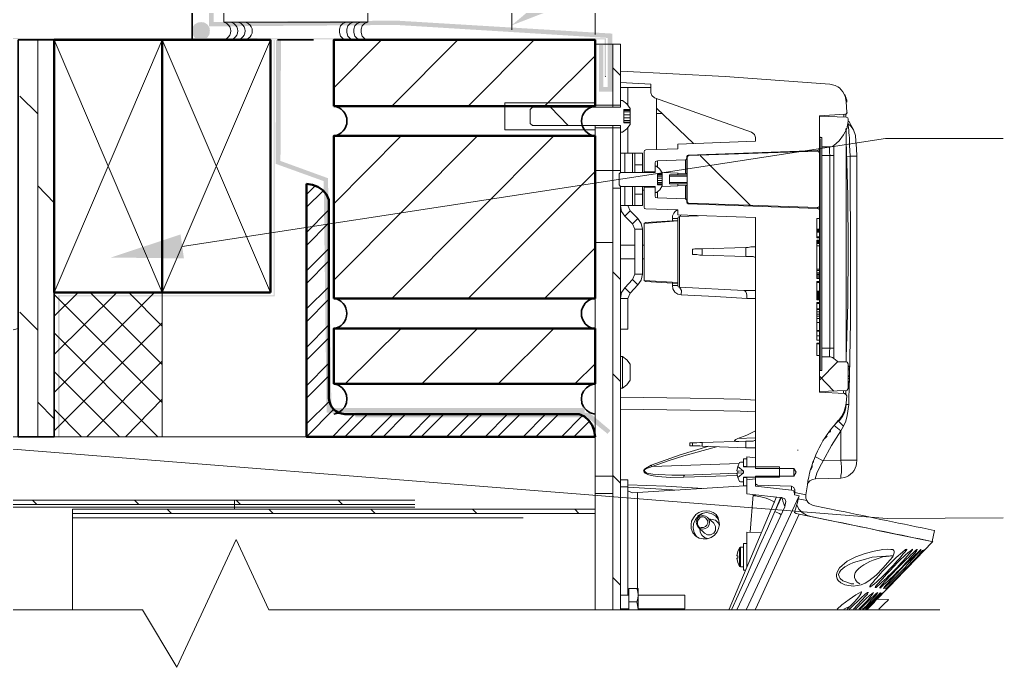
# Model space of a CAD drawing. Header units: inches. Extents: x 5 to 516, y -193 to 129.
# Drawn here: x 348.672 to 349.81, y -11.817 to -11.068 of the extents above; entities that cross this region are included whole.
import ezdxf

# ---------------------------------------------------------------- set-up
doc = ezdxf.new("R2010")
doc.units = ezdxf.units.IN
doc.header["$MEASUREMENT"] = 0
doc.layers.add('PDF6_Geometry', color=7, linetype='Continuous')
doc.layers.add('PDF6_Solid Fills', color=7, linetype='Continuous')

msp = doc.modelspace()

# ---------------------------------------------------------------- hatches: boundary and pattern name
at = {"layer": 'PDF6_Solid Fills', "transparency": 33554559}
for points in [[(348.8962566, -11.0122485), (348.890701, -11.0105818), (348.8907012, -11.076138), (349.1079234, -11.0744709), (349.351812, -11.0894704), (349.3518122, -11.146138), (349.3468122, -11.1461381), (349.3468124, -11.0978047), (349.341812, -11.0978047), (349.341812, -11.1516934), (349.3573675, -11.1516936), (349.3573675, -11.0844712), (349.1079232, -11.0694717), (348.8962566, -11.0711374)], [(348.8918123, -11.0811379), (348.8912567, -11.077249), (348.8890345, -11.0739153), (348.8857007, -11.0716932), (348.881812, -11.0711378), (348.8779232, -11.0716939), (348.8740345, -11.0739155), (348.8718119, -11.0772488), (348.8712564, -11.0811379), (348.871812, -11.0855822), (348.8740341, -11.0889154), (348.877923, -11.0911376), (348.8818123, -11.0916931), (348.8857009, -11.0911375), (348.8890341, -11.0889154), (348.8912568, -11.0855822)], [(348.1668119, -11.0955818), (348.1657007, -11.0955818), (348.1657008, -11.1172485), (348.1645897, -11.1194714), (348.1623676, -11.1205825), (348.1595899, -11.1205825), (348.1573678, -11.1194714), (348.1562567, -11.1172493), (348.1562567, -11.0905826), (349.22459, -11.0911381), (349.2245901, -11.0900265), (348.1551457, -11.0889154), (348.1551457, -11.1178042), (348.1568123, -11.1205825), (348.1595899, -11.1216935), (348.1623677, -11.1216936), (348.1651458, -11.1205825), (348.1668119, -11.117804)], [(348.7162565, -11.5505819), (348.7179232, -11.5505819), (348.7179231, -11.3883597), (348.966812, -11.3883595), (348.9668121, -11.0916929), (348.965701, -11.0916929), (348.965701, -11.3872485), (348.7162565, -11.3872486)], [(349.0601455, -11.5228041), (349.0601455, -11.5283597), (349.3284789, -11.5283595), (349.351812, -11.5472484), (349.3551453, -11.5433597), (349.3307011, -11.5228041), (349.3251452, -11.5228041), (349.3251452, -11.5172486), (349.0323678, -11.5172488), (349.028479, -11.2516939), (348.973479, -11.2316936), (348.9740346, -11.0916936), (348.9684787, -11.0916936), (348.9679231, -11.2350268), (349.0234787, -11.255026), (349.0268119, -11.5228041)], [(349.2245901, -11.0900265), (349.2245901, -11.0911376), (349.348479, -11.0911375), (349.348479, -11.125582), (349.348479, -11.1344706), (349.3501456, -11.1344706), (349.3501456, -11.125582), (349.3501456, -11.0900265)]]:
    msp.add_hatch(color=256, dxfattribs=at).paths.add_polyline_path(points)

# ---------------------------------------------------------------- linework, layer by layer
at = {"layer": 'PDF6_Geometry', "lineweight": 15}
for points in [[(349.2412566, -10.158916), (349.2412566, -11.0800271)], [(349.3373678, -10.158916), (349.3373678, -11.0855826)], [(348.9079233, -11.0711383), (348.9079233, -10.8966939)], [(349.07459, -10.8966939), (349.07459, -11.0711383), (349.0707011, -11.072805), (349.0679233, -11.0755828), (349.0668122, -11.0794717), (349.0668122, -11.0833606), (349.0679233, -11.0872495), (349.0707011, -11.0900272), (349.07459, -11.0916939)], [(348.9112566, -11.0728047), (348.9079233, -11.0711381), (349.07459, -11.0711381)], [(348.9195902, -11.0728047), (348.9162569, -11.0711381)], [(348.9279232, -11.0728047), (348.9245899, -11.0711381)], [(348.9362568, -11.0728047), (348.9329234, -11.0711381)], [(349.0495899, -11.0711383), (349.045701, -11.072805), (349.0429232, -11.0755828), (349.0418121, -11.0794717), (349.0418121, -11.0833606), (349.0429232, -11.0872495), (349.045701, -11.0900272), (349.0495899, -11.0916939)], [(349.0579234, -11.0711383), (349.0540345, -11.072805), (349.0512568, -11.0755828), (349.0501456, -11.0794717), (349.0501456, -11.0833606), (349.0512568, -11.0872495), (349.0540345, -11.0900272), (349.0579234, -11.0916939)], [(349.0662564, -11.0711383), (349.0623675, -11.072805), (349.0595897, -11.0755828), (349.0584786, -11.0794717), (349.0584786, -11.0833606), (349.0595897, -11.0872495), (349.0623675, -11.0900272), (349.0662564, -11.0916939)], [(348.6929236, -11.5505819), (348.6929236, -11.091693)], [(348.9618123, -11.3839158), (348.8368123, -11.0916936), (348.7118123, -11.3839158)], [(348.7118123, -11.0916936), (348.8368123, -11.3839158), (348.9618123, -11.0916936)], [(348.9079233, -11.0916936), (348.9112566, -11.090027)], [(348.9162569, -11.0916936), (348.9195902, -11.090027)], [(348.9245899, -11.0916936), (348.9279232, -11.090027)], [(348.9329234, -11.0916936), (348.9362568, -11.090027)], [(349.0351454, -11.1472492), (349.0901454, -11.0916936)], [(349.1023677, -11.1683606), (349.1784789, -11.0916939)], [(349.1907009, -11.1683606), (349.266812, -11.0916939)], [(349.3579231, -11.1672484), (349.3579231, -11.1694706), (349.3579231, -11.1672484), (349.366812, -11.1672484), (349.366812, -11.0966928)], [(349.3579231, -11.0966929), (349.3579231, -11.1672484)], [(349.3668122, -11.0966929), (349.3579233, -11.0966929)], [(349.2790346, -11.1683606), (349.3373679, -11.1100272)], [(349.3668122, -11.1328042), (349.3579233, -11.1239153)], [(349.3495901, -11.1344714), (349.3495901, -11.1339158)], [(349.3668122, -11.1411372), (349.3668122, -11.1278038), (349.4879233, -11.1339149), (349.6090344, -11.1428038)], [(349.3668122, -11.1411378), (349.4018122, -11.1428044), (349.4018122, -11.1528044)], [(349.3668122, -11.1466931), (349.3751455, -11.1466931)], [(349.4018119, -11.1466931), (349.3751452, -11.1466931)], [(349.3751452, -11.1466931), (349.3751452, -11.1672486)], [(349.6090341, -11.1428049), (349.6151452, -11.1444716), (349.6201452, -11.1472494), (349.6240341, -11.1516938), (349.6268119, -11.1566938), (349.627923, -11.1628049), (349.6284786, -11.163916)], [(349.6184788, -11.1461381), (349.620701, -11.1478048)], [(348.6929236, -11.1772491), (348.6718125, -11.1566935)], [(349.3962567, -11.2189159), (349.4329234, -11.2178048), (349.4329234, -11.2122493), (349.5229234, -11.2089159), (349.5229234, -11.2044715), (349.5218122, -11.2011382), (349.5184789, -11.1983604), (349.4062567, -11.1589159), (349.4029234, -11.1561382), (349.4018123, -11.1528048)], [(349.4084788, -11.2183597), (349.4084788, -11.1594708)], [(349.6262568, -11.1550266), (349.6279234, -11.1594711), (349.6279234, -11.1589155), (349.6279234, -11.1594711), (349.628479, -11.1611378), (349.628479, -11.1639155)], [(349.3373678, -11.7500264), (349.3373678, -11.6872487), (349.3373678, -11.195582), (349.2329233, -11.195582), (349.2329233, -11.1644709), (349.3373678, -11.1644709)], [(349.2651454, -11.1905819), (349.2623676, -11.1883597), (349.2623676, -11.1722486), (349.2651454, -11.1694708), (349.3668121, -11.1694708), (349.3668121, -11.161693), (349.3690343, -11.161693), (349.3740343, -11.1655819), (349.3779232, -11.1711375)], [(349.3062568, -11.1905819), (349.2857013, -11.1694708)], [(349.3373678, -11.1672484), (349.3373678, -11.1694706)], [(349.3779234, -11.1711375), (349.3779234, -11.1722486), (349.3707012, -11.1722486), (349.3707012, -11.1878042), (349.3779234, -11.1878042), (349.3779234, -11.1894708), (349.3740345, -11.1944708), (349.3690345, -11.1983597)], [(349.3707009, -11.1728048), (349.3779231, -11.1728048), (349.3779231, -11.1722493)], [(349.3707009, -11.175027), (349.3779231, -11.175027), (349.3779231, -11.1728047)], [(349.4512566, -11.2116933), (349.4084788, -11.1705822)], [(349.6279234, -11.1628042), (349.6284789, -11.1755819), (349.6279234, -11.1772486), (349.6262567, -11.1778042)], [(349.3707009, -11.1733598), (349.3779231, -11.1733598)], [(349.3707009, -11.1783602), (349.3779231, -11.1783602), (349.3779231, -11.1816935)], [(349.3779234, -11.1850266), (349.3779234, -11.1816932), (349.3707012, -11.1816932)], [(349.3779234, -11.1783602), (349.3779234, -11.1750268)], [(349.4145897, -11.176693), (349.4084786, -11.176693)], [(349.6262568, -11.1778042), (349.5968124, -11.1794708), (349.5968124, -11.2172486), (349.5962568, -11.2189153), (349.5945902, -11.2194708)], [(349.6301455, -11.1861376), (349.6301455, -11.1833598), (349.62959, -11.1816932), (349.6279233, -11.1811376), (349.5968122, -11.1800265), (349.5968122, -11.2039154), (349.59959, -11.204471), (349.59959, -11.2155821)], [(349.6251451, -11.1778041), (349.6251451, -11.1811374)], [(349.6284789, -11.1755819), (349.6290344, -11.1755819), (349.6284789, -11.1772486), (349.6268122, -11.1778042)], [(349.6273678, -11.1811373), (349.6273678, -11.1772484)], [(349.2651457, -11.1905819), (349.3668123, -11.1905819), (349.3668123, -11.1983597), (349.3690346, -11.1983597)], [(349.3373678, -11.1905819), (349.3373678, -11.1933597)], [(349.3373678, -11.2428046), (349.3373678, -11.1933601), (349.3579233, -11.1933601), (349.3579233, -11.2428046)], [(349.3579231, -11.2428042), (349.366812, -11.2428042), (349.366812, -11.1933598)], [(349.3579231, -11.2428046), (349.3579231, -11.1933601), (349.366812, -11.1933601)], [(349.3707009, -11.1850266), (349.3779231, -11.1850266)], [(349.3707009, -11.1866937), (349.3779231, -11.1866937), (349.3779231, -11.1850271)], [(349.3707009, -11.1878048), (349.3779231, -11.1878048)], [(349.3751452, -11.192804), (349.3751452, -11.222804)], [(349.3779234, -11.1878048), (349.3779234, -11.1866937)], [(349.613479, -11.2139154), (349.6195901, -11.2083598), (349.6245901, -11.2016932), (349.628479, -11.194471), (349.6301456, -11.1861376)], [(349.6273678, -11.1950261), (349.6279234, -11.1983595)], [(349.6279234, -11.4639154), (349.6279234, -11.1939154)], [(349.6301454, -11.1905827), (349.6295899, -11.1883605)], [(349.6301455, -11.1889158), (349.6334788, -11.1916936), (349.6362566, -11.1955825)], [(349.630701, -11.1855815), (349.6362566, -11.1955815)], [(349.6362564, -11.1955822), (349.6384786, -11.2022489), (349.6390341, -11.2089156), (349.6395897, -11.2172489), (349.6401453, -11.2261378)], [(348.8595902, -11.3305818), (349.6734791, -11.2055818), (349.8095902, -11.2055818)], [(349.0351454, -11.2811377), (349.1129232, -11.2028044)], [(349.0351454, -11.3694714), (349.2012566, -11.2028047)], [(349.1023677, -11.3905828), (349.28959, -11.202805)], [(349.5995901, -11.2044708), (349.5968123, -11.2044708)], [(349.5995901, -11.2155826), (349.6095901, -11.2155826), (349.6118123, -11.215027), (349.613479, -11.2139159)], [(349.5995901, -11.2155822), (349.5995901, -11.2255822), (349.6090345, -11.2255822)], [(349.6090341, -11.2155826), (349.6084786, -11.2161381), (349.6084786, -11.2216937), (349.6090341, -11.2255826)], [(349.6090346, -11.215582), (349.6118124, -11.2150265), (349.613479, -11.2139154), (349.6140346, -11.2133598)], [(349.613479, -11.2144717), (349.613479, -11.2239161), (349.613479, -11.4500272)], [(349.6279234, -11.458915), (349.62959, -11.3966928), (349.6301456, -11.333915), (349.62959, -11.2716928), (349.6279234, -11.208915)], [(349.6323676, -11.2261383), (349.6318121, -11.2133605)], [(349.371812, -11.2228039), (349.366812, -11.2228039)], [(349.371812, -11.2450264), (349.371812, -11.2228041)], [(349.380701, -11.2228039), (349.3718122, -11.2228039)], [(349.3834787, -11.2228039), (349.3807009, -11.2228039)], [(349.380701, -11.2450264), (349.380701, -11.2228041)], [(349.4418122, -11.2305823), (349.40959, -11.2316934), (349.4073677, -11.232249), (349.4068122, -11.2339157), (349.4068122, -11.2433601), (349.3940344, -11.2439157), (349.3940344, -11.2211379), (349.39459, -11.2194712), (349.3962566, -11.2189157)], [(349.5945896, -11.2194709), (349.4451452, -11.2250265), (349.4440341, -11.225582), (349.4434785, -11.2266931), (349.4434785, -11.2289154), (349.442923, -11.2300265), (349.4418119, -11.230582)], [(349.4418119, -11.2461374), (349.4434786, -11.2461374), (349.4434786, -11.2289152)], [(349.4440346, -11.2789149), (349.4440346, -11.2272482), (349.4445902, -11.2261371), (349.4457013, -11.2255815)], [(349.4451457, -11.2261383), (349.4451457, -11.2250271)], [(349.4457008, -11.2255818), (349.5951452, -11.2205818), (349.5962564, -11.2211373), (349.5968119, -11.2222485)], [(349.5168123, -11.2828037), (349.4590345, -11.2255815)], [(349.5945897, -11.2194707), (349.5945897, -11.2205818)], [(349.5968124, -11.2222493), (349.5968124, -11.2839159), (349.5962568, -11.285027), (349.5951457, -11.2855826)], [(349.5995901, -11.2255827), (349.5995901, -11.4483605), (349.6090345, -11.4483605)], [(349.613479, -11.2255822), (349.6090345, -11.2255822), (349.6090345, -11.4483599)], [(349.6279234, -11.2266932), (349.6323678, -11.2261377)], [(349.6323677, -11.2261375), (349.6329232, -11.3539153), (349.6329232, -11.4172486), (349.6318121, -11.4811375), (349.6318121, -11.4833597)], [(349.6323679, -11.2261383), (349.6401457, -11.2261383), (349.6401457, -11.5778049)], [(349.3668122, -11.2611383), (349.3651455, -11.2594717), (349.3651455, -11.2466939), (349.3668122, -11.2450272), (349.4068122, -11.2450272), (349.4068122, -11.237805), (349.4084788, -11.237805), (349.4123677, -11.2411383), (349.4151455, -11.2455828)], [(349.3834787, -11.2361378), (349.3834787, -11.2450267)], [(349.3923678, -11.2361378), (349.3923678, -11.2450267)], [(349.4095899, -11.23836), (349.4095899, -11.2316933)], [(349.4157008, -11.2450264), (349.4418119, -11.2461375), (349.4418119, -11.2305819)], [(349.1907009, -11.3905828), (349.3373675, -11.2439161)], [(349.3373678, -11.2428042), (349.3579233, -11.2428042)], [(349.3579231, -11.2633595), (349.3579231, -11.242804)], [(349.3668122, -11.2450264), (349.3668122, -11.2428041)], [(349.3940344, -11.2450264), (349.3940344, -11.2439153)], [(349.4151458, -11.2455824), (349.4151458, -11.2466935), (349.4095902, -11.2466935), (349.4095902, -11.2594713), (349.4151458, -11.2594713), (349.4151458, -11.2605824), (349.412368, -11.2650269), (349.4084791, -11.2683602)], [(349.4095899, -11.2472485), (349.4151454, -11.2472485), (349.4151454, -11.2466929)], [(349.4095899, -11.2494706), (349.4151454, -11.2494706), (349.4151454, -11.2472484)], [(349.4095899, -11.2478046), (349.4151454, -11.2478046)], [(349.4095899, -11.2516939), (349.4151454, -11.2516939), (349.4151454, -11.2544717)], [(349.4151458, -11.2516939), (349.4151458, -11.2494717)], [(349.4440343, -11.247804), (349.4234788, -11.247804), (349.4234788, -11.2494706), (349.4234788, -11.2583595), (349.4440343, -11.2583595)], [(349.4234788, -11.2494706), (349.4440343, -11.2494706)], [(349.4329234, -11.2478046), (349.4329234, -11.2455824)], [(349.4434785, -11.2461374), (349.4440341, -11.2461374)], [(349.5979235, -11.2461374), (349.5968124, -11.2450263)], [(348.7118123, -11.2800266), (348.6929234, -11.2605822)], [(349.0140341, -11.2600263), (349.0034785, -11.2705819)], [(349.3579231, -11.7500262), (349.3579231, -11.2633595), (349.366812, -11.2633595), (349.366812, -11.7500262)], [(349.371812, -11.2611376), (349.371812, -11.2833598), (349.366812, -11.2833598)], [(349.3668122, -11.2633595), (349.3668122, -11.2611373)], [(349.3668122, -11.2611374), (349.4068122, -11.2611374), (349.4068122, -11.2683596), (349.4084788, -11.2683596)], [(349.380701, -11.2833598), (349.380701, -11.2611376)], [(349.3834787, -11.2611374), (349.3834787, -11.2700263)], [(349.3923678, -11.2611374), (349.3923678, -11.2700263)], [(349.3940344, -11.2622485), (349.3940344, -11.2611373)], [(349.4095899, -11.2566931), (349.4151454, -11.2566931)], [(349.4095899, -11.2583603), (349.4151454, -11.2583603), (349.4151454, -11.2566936)], [(349.4095899, -11.2589153), (349.4151454, -11.2589153), (349.4151454, -11.2594708)], [(349.4151458, -11.2566931), (349.4151458, -11.2544709), (349.4095902, -11.2544709)], [(349.4151458, -11.2589153), (349.4151458, -11.2583597)], [(349.4418119, -11.2755824), (349.4418119, -11.2600268), (349.4157008, -11.2611379)], [(349.4440346, -11.2566931), (349.4234791, -11.2566931)], [(349.4329234, -11.2605824), (349.4329234, -11.2583602)], [(349.4434785, -11.2600263), (349.4418119, -11.2600263)], [(349.4434785, -11.2772484), (349.4434785, -11.2600262), (349.4440341, -11.2600262)], [(349.0229231, -11.2661378), (349.0034787, -11.2850266)], [(349.3923678, -11.2655828), (349.3940345, -11.2655828)], [(349.4095899, -11.2744713), (349.4095899, -11.2678046)], [(349.3834787, -11.2833598), (349.371812, -11.2833598)], [(349.3751452, -11.2833598), (349.3751452, -11.2828043)], [(349.5951457, -11.2855816), (349.4457012, -11.2805816), (349.4445901, -11.2800261), (349.4440346, -11.2789149)], [(349.4451457, -11.2811377), (349.4451457, -11.2800266)], [(349.5945897, -11.285582), (349.5945897, -11.2866931)], [(349.0295901, -11.2883602), (349.003479, -11.3144713)], [(349.371812, -11.2955827), (349.3807008, -11.3044716), (349.386812, -11.2983605), (349.3779231, -11.2894716)], [(349.4323679, -11.2883602), (349.4301457, -11.2900269), (349.428479, -11.2922491), (349.4268123, -11.2950269), (349.4268123, -11.2983602)], [(349.4329234, -11.375582), (349.4329234, -11.2983598), (349.433479, -11.2966931), (349.4351456, -11.2961376)], [(349.4368121, -11.2939155), (349.4362566, -11.2944711), (349.4362566, -11.2950266), (349.435701, -11.2955822), (349.4351455, -11.2961378)], [(349.4568125, -11.2950266), (349.4351458, -11.2961377), (349.4351458, -11.3778044), (349.5095902, -11.3816933)], [(349.5229231, -11.2989154), (349.5229231, -11.2972487), (349.5229231, -11.5872487)], [(349.0295901, -11.3033602), (349.003479, -11.3294713)], [(349.380701, -11.3044712), (349.3834788, -11.3105823), (349.3923677, -11.3105823)], [(349.3868119, -11.2983598), (349.3907008, -11.3039153), (349.3923675, -11.310582)], [(349.4329234, -11.3005819), (349.3962567, -11.3028041), (349.3940345, -11.3039153)], [(349.4329234, -11.301138), (349.3940345, -11.3039158), (349.3940345, -11.3700269)], [(349.4329231, -11.2983598), (349.426812, -11.2983598), (349.426812, -11.3011376)], [(349.3834787, -11.3105815), (349.3834787, -11.3628037), (349.3923676, -11.3628037), (349.3923676, -11.3105815)], [(349.5940342, -11.3205822), (349.596812, -11.3205822)], [(349.5968124, -11.3105815), (349.5940346, -11.3105815)], [(349.5968124, -11.3111376), (349.5940346, -11.3111376)], [(349.5968124, -11.3116937), (349.5940346, -11.3116937)], [(349.5968124, -11.3128048), (349.5940346, -11.3128048)], [(349.5968124, -11.3139158), (349.5940346, -11.3139158)], [(349.5968124, -11.3194712), (349.5940346, -11.3194712)], [(349.5968124, -11.3200261), (349.5940346, -11.3200261)], [(349.2790346, -11.3905828), (349.3373679, -11.3322494)], [(349.3373678, -11.3261376), (349.3579233, -11.3261376)], [(349.3834788, -11.3289158), (349.3668122, -11.3289158), (349.3668122, -11.3283602)], [(349.3668122, -11.3289157), (349.3668122, -11.3450268), (349.3668122, -11.3444713)], [(349.3923678, -11.3289158), (349.3940345, -11.3289158)], [(349.4612564, -11.3333596), (349.5118119, -11.3316929), (349.5118119, -11.3422485), (349.5201452, -11.3422485), (349.5218119, -11.342804), (349.522923, -11.342804)], [(349.5229231, -11.3311379), (349.5173676, -11.3311379), (349.5145898, -11.3316935), (349.511812, -11.3316935)], [(349.5968124, -11.3239154), (349.5940346, -11.3239154)], [(349.5968124, -11.3244704), (349.5940346, -11.3244704)], [(349.5968124, -11.3244704), (349.5940346, -11.3244704), (349.5968124, -11.3244704)], [(349.5968124, -11.3250265), (349.5940346, -11.3250265), (349.5968124, -11.3250265)], [(349.5968124, -11.3250265), (349.5940346, -11.3250265)], [(349.5968124, -11.3255826), (349.5940346, -11.3255826)], [(349.5968124, -11.3261376), (349.5940346, -11.3261376)], [(349.5968124, -11.3272486), (349.5940346, -11.3272486)], [(349.5968124, -11.3300269), (349.5940346, -11.3300269)], [(349.6279234, -11.328915), (349.6279234, -11.463915)], [(349.0295901, -11.332804), (349.003479, -11.3589151)], [(349.4501455, -11.333915), (349.4501455, -11.3400261), (349.4551455, -11.3400261), (349.4584788, -11.3405817), (349.4612566, -11.3405817)], [(349.4501456, -11.3339156), (349.4512567, -11.3339156), (349.4529234, -11.3333601), (349.4612567, -11.3333601), (349.4612567, -11.3405823), (349.5118123, -11.342249)], [(349.0295901, -11.347249), (349.003479, -11.3733601)], [(349.3834787, -11.3450268), (349.366812, -11.3450268)], [(349.3940344, -11.3450268), (349.3923677, -11.3450268)], [(349.3668122, -11.3689153), (349.3579233, -11.3600264)], [(349.3834787, -11.362805), (349.3807009, -11.3689161)], [(349.3923678, -11.362805), (349.3907011, -11.3694717), (349.3868123, -11.3750272)], [(349.5968124, -11.3566936), (349.5940346, -11.3566936)], [(349.5968124, -11.3583596), (349.5940346, -11.3583596)], [(349.5968124, -11.3611378), (349.5940346, -11.3611378)], [(349.5968124, -11.362805), (349.5940346, -11.362805)], [(349.5968124, -11.3639149), (349.5940346, -11.3639149)], [(349.5968124, -11.3655821), (349.5940346, -11.3655821)], [(349.5979235, -11.3639149), (349.5968124, -11.3628038)], [(349.0295901, -11.3772489), (349.003479, -11.4028044)], [(349.371812, -11.3783599), (349.3807008, -11.3689155)], [(349.380701, -11.3689153), (349.3868122, -11.3750264), (349.3779233, -11.3844709)], [(349.3940344, -11.3700264), (349.3962566, -11.3711375), (349.4329233, -11.3733597)], [(349.4329234, -11.3722485), (349.3940345, -11.3700263)], [(349.426812, -11.3728046), (349.426812, -11.3755824)], [(349.426812, -11.3755817), (349.4273675, -11.3794706), (349.4295898, -11.3833595), (349.4329231, -11.3855817), (349.436812, -11.3866928)], [(349.4329234, -11.3755817), (349.4268123, -11.3755817)], [(349.4368122, -11.3866927), (349.4373678, -11.3816927), (349.4351455, -11.3778038), (349.4334789, -11.3772483), (349.4329233, -11.3755816)], [(349.5940342, -11.3678042), (349.596812, -11.3678042)], [(349.5968124, -11.3672493), (349.5940346, -11.3672493)], [(349.5968124, -11.3711374), (349.5940346, -11.3711374)], [(349.5968124, -11.3722485), (349.5940346, -11.3722485)], [(348.7118123, -11.4994706), (348.8279234, -11.3839151)], [(348.7118123, -11.4555818), (348.7840345, -11.3839152)], [(348.7118123, -11.4111381), (348.73959, -11.3839158)], [(348.8368123, -11.5111374), (348.7118123, -11.3861374)], [(348.8368123, -11.4672486), (348.7534789, -11.3839153)], [(348.8368123, -11.4228048), (348.7979234, -11.3839159)], [(349.4368121, -11.3866935), (349.4762566, -11.3883602), (349.4951455, -11.3894713), (349.5129232, -11.3905824)], [(349.5101452, -11.3816939), (349.5095896, -11.3816939)], [(349.5229231, -11.3816931), (349.5095898, -11.3816931)], [(349.522923, -11.3905828), (349.512923, -11.3905828), (349.512923, -11.3889161)], [(349.5968124, -11.3822492), (349.5940346, -11.3822492)], [(349.5968124, -11.3822492), (349.5940346, -11.3822492), (349.5968124, -11.3822492)], [(349.5968124, -11.3833603), (349.5940346, -11.3833603)], [(349.5968124, -11.3850263), (349.5940346, -11.3850263), (349.5968124, -11.3850263), (349.5940346, -11.3850263)], [(349.5968124, -11.3855824), (349.5940346, -11.3855824)], [(349.5968124, -11.3866935), (349.5940346, -11.3866935)], [(349.5968124, -11.3872485), (349.5940346, -11.3872485)], [(349.5968124, -11.3883595), (349.5940346, -11.3883595)], [(349.5968124, -11.3889156), (349.5940346, -11.3889156)], [(349.0295901, -11.3916927), (349.003479, -11.4178038)], [(349.3668122, -11.426138), (349.3751455, -11.426138), (349.3751455, -11.3905825)], [(349.5968124, -11.3900267), (349.5940346, -11.3900267)], [(349.5968124, -11.3911377), (349.5940346, -11.3911377), (349.5968124, -11.3911377)], [(349.5968124, -11.3922488), (349.5940346, -11.3922488)], [(349.5968124, -11.3966931), (349.5940346, -11.3966931)], [(348.6929236, -11.4272491), (348.6718125, -11.4066935)], [(349.5968124, -11.4028045), (349.5940346, -11.4028045)], [(349.5968124, -11.4061377), (349.5940346, -11.4061377)], [(349.5968124, -11.4089159), (349.5940346, -11.4089159)], [(349.5968124, -11.4111381), (349.5940346, -11.4111381)], [(348.7118123, -11.5439155), (348.8368123, -11.4189155)], [(349.0295901, -11.4211377), (349.003479, -11.4472488)], [(349.5968124, -11.4139152), (349.5940346, -11.4139152)], [(349.5968124, -11.4183606), (349.5940346, -11.4183606)], [(348.6701456, -11.4255819), (348.2118123, -11.5505819), (349.3373678, -11.5505819)], [(348.8318125, -11.5505819), (348.7118125, -11.4305819)], [(349.0484788, -11.489471), (349.1129232, -11.4255821)], [(349.1368119, -11.489471), (349.2012564, -11.4255821)], [(349.2251456, -11.489471), (349.2895901, -11.4255821)], [(349.5968124, -11.4278041), (349.5940346, -11.4278041)], [(349.5968124, -11.4283602), (349.5940346, -11.4283602)], [(349.5968124, -11.4339155), (349.5940346, -11.4339155)], [(349.0295901, -11.4361376), (349.003479, -11.4622487)], [(349.5968124, -11.4389158), (349.5940346, -11.4389158)], [(349.5968124, -11.442249), (349.5940346, -11.442249)], [(349.5968124, -11.442804), (349.5940346, -11.442804)], [(349.5968124, -11.4433601), (349.5940346, -11.4433601)], [(349.5995901, -11.4583601), (349.5995901, -11.4483601)], [(349.6134786, -11.4483605), (349.6090341, -11.4483605), (349.6084786, -11.4522494), (349.6084786, -11.4578049), (349.6090341, -11.4583605)], [(349.613479, -11.4500265), (349.613479, -11.4600265)], [(348.7495902, -11.5505819), (348.8368124, -11.4633597)], [(349.0295901, -11.4655826), (349.003479, -11.4916937)], [(349.3140343, -11.489471), (349.3373676, -11.4661377)], [(349.3690343, -11.4578047), (349.3690343, -11.4944714), (349.3668121, -11.4944714)], [(349.3668122, -11.457804), (349.3690344, -11.457804)], [(349.3690343, -11.457804), (349.3740343, -11.4616929), (349.3779232, -11.4666929)], [(349.3779234, -11.4666934), (349.3779234, -11.4850268), (349.3740345, -11.4905823), (349.3690345, -11.4944712)], [(349.613479, -11.4600272), (349.6118123, -11.4589161), (349.6095901, -11.4583606), (349.5995901, -11.4583606), (349.5995901, -11.4739161), (349.5968123, -11.4739161), (349.5968123, -11.4983606)], [(349.5968124, -11.4983596), (349.6279235, -11.4972485), (349.6290346, -11.4966929), (349.6301457, -11.4950262), (349.6301457, -11.4661373), (349.6290346, -11.4644707), (349.627368, -11.4639151), (349.6184791, -11.4639151), (349.617368, -11.4633596)], [(349.5968124, -11.4850268), (349.6179235, -11.4639157)], [(349.6090341, -11.4583601), (349.6118119, -11.4589156)], [(349.6173677, -11.4633593), (349.6134788, -11.460026)], [(348.7873676, -11.5505819), (348.711812, -11.4750264)], [(349.0295901, -11.4800264), (349.003479, -11.5061375)], [(349.3668122, -11.4866928), (349.3579233, -11.4778039)], [(349.5968124, -11.47336), (349.5979235, -11.47336), (349.5979235, -11.4728045)], [(349.5968124, -11.4739161), (349.5995902, -11.4739161)], [(349.6318121, -11.47336), (349.6318121, -11.4711378), (349.6301454, -11.4711378)], [(349.6301454, -11.47336), (349.6318121, -11.47336), (349.6318121, -11.4800267)], [(349.6318121, -11.4800264), (349.6301454, -11.4800264)], [(349.6312566, -11.4694707), (349.6312566, -11.4689152), (349.6301455, -11.4689152)], [(349.6301455, -11.4694707), (349.6318122, -11.4694707), (349.6318122, -11.4711374)], [(349.6301455, -11.4811375), (349.6318122, -11.4811375), (349.6318122, -11.4800264)], [(349.613479, -11.4978046), (349.5968123, -11.4805824)], [(349.6279234, -11.5133595), (349.6307012, -11.5133595), (349.6312567, -11.4872484)], [(349.6318121, -11.4866928), (349.6301454, -11.4866928)], [(349.6301455, -11.4833596), (349.6318122, -11.4833596), (349.6318122, -11.4866929)], [(349.6301455, -11.4872489), (349.6318122, -11.4872489), (349.6318122, -11.4866933)], [(349.6301455, -11.487805), (349.6318122, -11.487805), (349.6318122, -11.4872494)], [(349.6318121, -11.4828046), (349.6318121, -11.4822491)], [(349.6245902, -11.4972485), (349.6245902, -11.5005818)], [(349.6262568, -11.5005817), (349.6279234, -11.5016928), (349.628479, -11.5033595)], [(349.6273678, -11.5005817), (349.6273678, -11.4972484)], [(349.6284789, -11.5033599), (349.6284789, -11.5028044)], [(348.7118123, -11.5300266), (348.6929234, -11.5105822)], [(348.7940345, -11.5505819), (348.8368123, -11.5072486)], [(349.0301456, -11.5094714), (349.003479, -11.5355825)], [(349.5229231, -11.5083603), (349.5051454, -11.5072492), (349.4862565, -11.5066936), (349.4473676, -11.5061381), (349.366812, -11.505027)], [(349.630701, -11.5133605), (349.6290343, -11.5261382), (349.6273676, -11.5328049), (349.6245899, -11.5383605), (349.6190343, -11.5328049), (349.6184788, -11.5316938), (349.6140343, -11.5378049)], [(349.6279234, -11.5122484), (349.6273678, -11.5172484), (349.6257012, -11.522804), (349.6234789, -11.5272484), (349.6201456, -11.5316929)], [(349.6279234, -11.5116935), (349.6279234, -11.512249)], [(348.7434788, -11.5505819), (348.7118121, -11.5189153)], [(349.0351454, -11.5189148), (349.0034788, -11.5505815)], [(349.0590345, -11.5244713), (349.0334789, -11.5505824)], [(349.0740344, -11.5244713), (349.0479233, -11.5505824)], [(349.1034788, -11.5244713), (349.0773677, -11.5505824)], [(349.1179232, -11.5244713), (349.0923677, -11.5505824)], [(349.1479231, -11.5244713), (349.121812, -11.5505824)], [(349.1623676, -11.5244713), (349.1362565, -11.5505824)], [(349.1918119, -11.5244713), (349.1657008, -11.5505824)], [(349.2068125, -11.5244713), (349.1807013, -11.5505824)], [(349.2362563, -11.5244713), (349.2101452, -11.5505824)], [(349.2507013, -11.5244713), (349.2245901, -11.5505824)], [(349.2801456, -11.5244713), (349.2540345, -11.5505824)], [(349.2951456, -11.5244713), (349.2690345, -11.5505824)], [(349.3668122, -11.5189148), (349.4473677, -11.520026), (349.4862566, -11.5205815), (349.5051455, -11.5211371), (349.5229233, -11.5216926)], [(348.2940345, -11.535582), (349.6751457, -11.6450264), (349.80959, -11.6444708)], [(349.3229234, -11.5261373), (349.2984789, -11.5505818)], [(349.3312564, -11.5322488), (349.312923, -11.5505821)], [(349.6201454, -11.5316938), (349.6190342, -11.5316938)], [(349.5229231, -11.5439155), (349.5129231, -11.5489155), (349.5023676, -11.5528044)], [(349.6012564, -11.57836), (349.621812, -11.5778044), (349.621812, -11.5439155), (349.6245897, -11.53836)], [(349.6012567, -11.5783597), (349.6107011, -11.5605819), (349.6218122, -11.5439153), (349.6140344, -11.5378041)], [(349.6095902, -11.5439155), (349.6090347, -11.5455822)], [(349.6101452, -11.5422484), (349.6095896, -11.543915), (349.6095896, -11.5444706)], [(349.4468122, -11.5578044), (349.4501455, -11.5578044), (349.4501455, -11.5611377)], [(349.4468123, -11.5578044), (349.4468123, -11.5611377)], [(349.4612567, -11.5572494), (349.4584789, -11.5572494), (349.4551456, -11.557805), (349.4501456, -11.557805)], [(349.5118123, -11.5633604), (349.4612567, -11.5616937), (349.4612567, -11.5572493), (349.5118123, -11.5555826)], [(349.5023678, -11.552804), (349.5001456, -11.5539152), (349.4990345, -11.5544707), (349.498479, -11.5550263), (349.5007012, -11.5561374), (349.503479, -11.5561374)], [(349.5229231, -11.551693), (349.5023676, -11.5528041)], [(349.5118119, -11.5555823), (349.5118119, -11.5633601)], [(349.5229231, -11.5550262), (349.521812, -11.5550262), (349.5201454, -11.5555817), (349.511812, -11.5555817)], [(349.6034788, -11.5522491), (349.6040344, -11.5522491)], [(349.6057009, -11.5500269), (349.6051454, -11.5505825), (349.6040343, -11.5511381)], [(349.6051454, -11.5505819), (349.6040343, -11.551693)], [(349.4690342, -11.5616937), (349.4357008, -11.5716937), (349.4023675, -11.5833604)], [(349.5040346, -11.5816939), (349.403479, -11.5850272), (349.4218124, -11.5783606), (349.4401457, -11.572805), (349.4779235, -11.5622494)], [(349.4468123, -11.5611376), (349.4501456, -11.5611376)], [(349.4501455, -11.5611376), (349.4584788, -11.5611376), (349.4612566, -11.5616932)], [(349.5118119, -11.5633597), (349.522923, -11.5633597)], [(349.512923, -11.5850265), (349.512923, -11.5761376), (349.5090341, -11.5761376), (349.5090341, -11.5850265)], [(349.512923, -11.5761377), (349.512923, -11.5739154), (349.522923, -11.5750265), (349.522923, -11.5855821)], [(349.5229231, -11.5750265), (349.5229231, -11.5744709)], [(349.5229231, -11.5789158), (349.5229231, -11.5783602)], [(349.5834785, -11.6044714), (349.5857007, -11.6016937), (349.589034, -11.600027), (349.5923674, -11.5994714), (349.5923674, -11.5978048), (349.5929229, -11.5955825), (349.594034, -11.5928048), (349.5973674, -11.5855825), (349.6012563, -11.5783603), (349.5923674, -11.5739159)], [(349.5901454, -11.5805818), (349.5901454, -11.5783596)], [(349.621812, -11.5778047), (349.6223675, -11.5855825), (349.6223675, -11.5922492), (349.621812, -11.5950269), (349.621812, -11.5983603), (349.5923675, -11.5994714)], [(349.6218123, -11.5778047), (349.6401457, -11.5778047), (349.6395901, -11.5816936)], [(349.402368, -11.5833601), (349.3957013, -11.5872489), (349.3940346, -11.5883601), (349.3934791, -11.5900267), (349.3940346, -11.5916934), (349.3951457, -11.5928045), (349.3984791, -11.5944712), (349.402368, -11.5955823), (349.4095902, -11.5966934), (349.4245902, -11.5978045), (349.4401457, -11.5972489)], [(349.4407009, -11.5950268), (349.4262564, -11.5950268), (349.4112564, -11.5944713), (349.4040342, -11.5939157), (349.3973675, -11.5928046), (349.3957009, -11.5916935), (349.3945898, -11.5905824), (349.3945898, -11.5889157), (349.3962564, -11.5878046), (349.4034786, -11.5850268), (349.4023675, -11.5833601)], [(349.4407012, -11.5950269), (349.5023678, -11.5928047), (349.5023678, -11.5900269)], [(349.5090342, -11.5905825), (349.5012565, -11.590027)], [(349.5023678, -11.5978039), (349.5012567, -11.5928039)], [(349.5012568, -11.5900265), (349.5023679, -11.5850265)], [(349.5012568, -11.5928047), (349.5090346, -11.5922491)], [(349.512923, -11.5855822), (349.512923, -11.5850266), (349.5090341, -11.5850266)], [(349.5229231, -11.5872494), (349.5673676, -11.5872494), (349.5701454, -11.5916938), (349.5673676, -11.5961382), (349.5229231, -11.5961382)], [(349.5673675, -11.5961379), (349.5673675, -11.587249)], [(349.5884788, -11.583915), (349.5884788, -11.5855817), (349.5868122, -11.588915)], [(349.3579231, -11.5961379), (349.3373675, -11.5961379)], [(349.3668122, -11.6044714), (349.3579233, -11.5955825)], [(349.3668122, -11.6005821), (349.3751455, -11.6005821)], [(349.3751452, -11.6083596), (349.3751452, -11.6005818)], [(349.501812, -11.5955823), (349.4401453, -11.5972489), (349.4401453, -11.5955823), (349.4407009, -11.5955823), (349.4407009, -11.5950267)], [(349.5090342, -11.5978039), (349.5129231, -11.5978039)], [(349.5090342, -11.5978041), (349.5090342, -11.6072485), (349.5129231, -11.6072485), (349.5129231, -11.5978041)], [(349.512923, -11.5978039), (349.512923, -11.5972484)], [(349.512923, -11.6005821), (349.512923, -11.6166932), (349.5540341, -11.6211376), (349.5568119, -11.6222487), (349.557923, -11.6255821), (349.5573674, -11.6294709)], [(349.5229231, -11.5994711), (349.5129231, -11.6005822)], [(349.5645897, -11.6078047), (349.5251453, -11.6066936), (349.5234786, -11.6055825), (349.522923, -11.6039158)], [(349.5229231, -11.5961379), (349.5229231, -11.6039157)], [(349.5229231, -11.5972489), (349.5229231, -11.5994712)], [(349.5229231, -11.5994713), (349.5229231, -11.6078046), (349.5645898, -11.6122491), (349.5645898, -11.6078046), (349.5673676, -11.6094713), (349.5684787, -11.6122491)], [(349.6257012, -11.5978047), (349.6218123, -11.5983603)], [(349.3373678, -11.6161371), (349.3579233, -11.6161371)], [(349.3668122, -11.6083596), (349.3751455, -11.6083596)], [(349.3751452, -11.6061375), (349.419034, -11.6078041), (349.4623674, -11.6105819)], [(349.3751452, -11.7339157), (349.3751452, -11.6083601)], [(349.3751452, -11.6089157), (349.4334785, -11.612249)], [(349.3862564, -11.7261382), (349.3862564, -11.6150271), (349.3807008, -11.6155827), (349.3751453, -11.6133605)], [(349.3862564, -11.6150263), (349.5101453, -11.6072485), (349.5123675, -11.6072485), (349.5129231, -11.6078041)], [(349.5645898, -11.6122489), (349.5673676, -11.61336), (349.5679231, -11.6166933)], [(349.5684791, -11.6116932), (349.5684791, -11.6150265), (349.5679236, -11.6161376), (349.5679236, -11.6166932), (349.5679236, -11.6178043)], [(349.5684785, -11.6122494), (349.5684785, -11.6150271), (349.5812563, -11.6178049)], [(349.5684785, -11.6166932), (349.5684785, -11.6150265)], [(349.1290345, -11.6239157), (348.1701456, -11.6239157), (348.1701456, -11.6289157), (349.1290345, -11.6289157)], [(348.691812, -11.628916), (348.686812, -11.623916)], [(348.80959, -11.628916), (348.80459, -11.623916)], [(348.9201456, -11.6322494), (348.9201456, -11.628916), (348.9201456, -11.623916)], [(348.9273675, -11.628916), (348.9223675, -11.623916)], [(349.0451456, -11.628916), (349.0401456, -11.623916)], [(349.4923677, -11.7500267), (349.5473677, -11.6200267)], [(349.512368, -11.7500267), (349.5734791, -11.6189156), (349.5679236, -11.6178045)], [(349.5168123, -11.6611381), (349.5201456, -11.6178047)], [(349.5201455, -11.6178042), (349.5218121, -11.6189153)], [(349.5223676, -11.6194714), (349.5223676, -11.6183603)], [(349.5451456, -11.6261378), (349.5407011, -11.6239156), (349.5351456, -11.6216933), (349.5290345, -11.6200267), (349.5223678, -11.6189156)], [(349.552923, -11.6205825), (349.5451453, -11.6372491), (349.5523675, -11.6205825)], [(349.5473677, -11.6205825), (349.5451455, -11.6200269)], [(349.5568123, -11.6316931), (349.5568123, -11.630582), (349.5562568, -11.6294709), (349.5557012, -11.6283598), (349.5545901, -11.6250265), (349.5540346, -11.6228042), (349.5529234, -11.620582)], [(349.573479, -11.6400261), (349.5701457, -11.6394706), (349.5679235, -11.6383595), (349.5718124, -11.6250261)], [(349.5729234, -11.6200264), (349.5723678, -11.6222486), (349.5718122, -11.6250264)], [(349.5723674, -11.6222484), (349.5823674, -11.6244706), (349.5834785, -11.6261373), (349.5851452, -11.627804), (349.5895896, -11.6300262)], [(349.5812564, -11.6189153), (349.5812564, -11.6216931), (349.5823675, -11.6244708)], [(349.1290345, -11.6322492), (348.1701456, -11.6322492)], [(349.3373678, -11.6344713), (348.7329234, -11.6344713), (348.7329234, -11.6394713), (349.3373678, -11.6394713)], [(348.8473674, -11.6394706), (348.8423674, -11.6344706)], [(348.9201456, -11.6322492), (348.9201456, -11.6344714)], [(348.9651455, -11.6394706), (348.9601455, -11.6344706)], [(349.0829235, -11.6394706), (349.0779235, -11.6344706)], [(349.200701, -11.6394706), (349.195701, -11.6344706)], [(349.3184785, -11.6394706), (349.3140341, -11.6344706)], [(349.4784787, -11.6605817), (349.4801454, -11.6566928), (349.4812565, -11.6522484), (349.4807009, -11.6483595), (349.4795898, -11.6444706), (349.4773676, -11.6405817), (349.4740342, -11.6383595), (349.4701454, -11.6366928), (349.4657009, -11.6361373), (349.461812, -11.6366928), (349.4573676, -11.6383595), (349.4540342, -11.6405817), (349.4512565, -11.6444706), (349.4490342, -11.6483595), (349.4484787, -11.6522484), (349.4484787, -11.6566928)], [(349.4557008, -11.6422488), (349.4607008, -11.639471), (349.4662564, -11.6383599), (349.4718119, -11.639471), (349.4768119, -11.6422488), (349.4801453, -11.6461377)], [(349.4957009, -11.7500267), (349.5029231, -11.7339156), (349.5112564, -11.7150267), (349.5279231, -11.6761378), (349.536812, -11.6566934), (349.5451453, -11.6372489)], [(349.5573679, -11.629471), (349.5568123, -11.6316932), (349.5018123, -11.7500265)], [(349.5468119, -11.637805), (349.5451453, -11.6372494)], [(349.5707012, -11.629471), (349.5729234, -11.634471), (349.5768123, -11.6383599), (349.5818123, -11.6411377), (349.5868123, -11.6428043)], [(348.7329231, -11.6394706), (348.7329231, -11.7500261)], [(348.7329231, -11.6444709), (349.2540342, -11.6444709)], [(349.4545898, -11.6661373), (349.451812, -11.6616928), (349.4507009, -11.6561373), (349.4512564, -11.6511373), (349.4534786, -11.6461373), (349.456812, -11.6422484), (349.461812, -11.6394706)], [(349.4745901, -11.6505824), (349.4768123, -11.6544713), (349.4768123, -11.6589157), (349.4745901, -11.662249), (349.4707012, -11.6639157), (349.4673678, -11.6639157), (349.4640345, -11.662249)], [(349.4673676, -11.6439148), (349.4745898, -11.6505815)], [(349.4690342, -11.645582), (349.4729231, -11.6461376), (349.476812, -11.6472487), (349.4795897, -11.6500264), (349.4812564, -11.6533598)], [(349.552923, -11.6405828), (349.5523675, -11.6405828)], [(349.4640344, -11.6622491), (349.4568122, -11.6555825)], [(349.4673676, -11.6683606), (349.4640342, -11.6672494), (349.4607009, -11.6644717), (349.4590342, -11.6611383), (349.4584787, -11.6572494)], [(349.512923, -11.6616936), (349.512923, -11.6611381), (349.5295896, -11.6616936)], [(348.0068122, -11.7505817), (348.8140344, -11.7505817), (348.8534788, -11.8172484), (348.9223677, -11.6694706), (348.9601455, -11.7505817), (349.7362565, -11.7505817)], [(349.7279231, -11.6716933), (349.6634786, -11.73836), (349.6629231, -11.7389155), (349.6618119, -11.7400266), (349.6601453, -11.7422489), (349.6523675, -11.7500266), (349.6518119, -11.7500266)], [(349.5023678, -11.6961372), (349.5012567, -11.6911372), (349.5023678, -11.6911372), (349.5023678, -11.6883594), (349.5012567, -11.6883594), (349.5023678, -11.6833594), (349.5045901, -11.6789149)], [(349.50459, -11.7005818), (349.50459, -11.6789151), (349.5057011, -11.6783596)], [(349.505701, -11.7011379), (349.505701, -11.6783601), (349.5090344, -11.6783601)], [(349.5090342, -11.705027), (349.5090342, -11.6739159), (349.5129231, -11.6739159)], [(349.512923, -11.6739159), (349.512923, -11.7011381)], [(349.6929234, -11.683915), (349.6962567, -11.6811372)], [(349.6973678, -11.6822494), (349.6957012, -11.6839161)], [(349.6962568, -11.6811372), (349.6979234, -11.6805817), (349.6979234, -11.6811372), (349.6973679, -11.6822484)], [(349.701812, -11.682805), (349.7034787, -11.6816939)], [(349.7034787, -11.6816933), (349.7045898, -11.6805822), (349.7045898, -11.6816933)], [(349.7140344, -11.6816933), (349.7134788, -11.6828045)], [(349.7134789, -11.6816933), (349.7140344, -11.6811377)], [(349.7140344, -11.6811372), (349.7145899, -11.6811372)], [(349.7179232, -11.6816932), (349.7184787, -11.6811377), (349.7179232, -11.6816932)], [(349.505701, -11.7011376), (349.5045899, -11.700582), (349.5023677, -11.6961376)], [(349.512923, -11.6950269), (349.512923, -11.7011381)], [(349.6790347, -11.6883597), (349.6684791, -11.6889153), (349.6579236, -11.6900264), (349.647368, -11.6928042), (349.6362569, -11.6961375), (349.6312569, -11.6983597), (349.6262569, -11.7011375), (349.6218124, -11.7050264), (349.6201458, -11.7072486), (349.6190347, -11.7100264), (349.6195902, -11.7122486), (349.6207013, -11.7144708), (349.6240347, -11.7172486), (349.6284791, -11.7189153), (349.6334791, -11.720582)], [(349.6740344, -11.6889151), (349.6812566, -11.6883596)], [(349.6812568, -11.6883597), (349.6790346, -11.6883597)], [(349.5090342, -11.7011376), (349.5057009, -11.7011376)], [(349.5112564, -11.7050269), (349.5090342, -11.7050269)], [(349.3668122, -11.7222489), (349.3579233, -11.7133601)], [(349.6434789, -11.7205818), (349.6407011, -11.7189151)], [(349.3762564, -11.7416938), (349.3762564, -11.7261382), (349.3857008, -11.7261382), (349.386812, -11.7300271), (349.3873675, -11.733916), (349.3873675, -11.7261382), (349.3857008, -11.7261382)], [(349.6173677, -11.7500267), (349.6229232, -11.7450267), (349.6312566, -11.7389156), (349.6390344, -11.7333601), (349.6423677, -11.7316934), (349.6451455, -11.7300267), (349.645701, -11.7300267), (349.645701, -11.7305823), (349.6451455, -11.7316934)], [(349.6334787, -11.7205818), (349.636812, -11.7205818)], [(349.6551456, -11.7244711), (349.6551456, -11.7239155), (349.6557012, -11.7228044)], [(349.6562567, -11.7239161), (349.6551456, -11.7244717)], [(349.6557012, -11.7228039), (349.6568123, -11.7211372)], [(349.6579234, -11.722805), (349.6562567, -11.7239161)], [(349.6612565, -11.725026), (349.661812, -11.7239149)], [(349.661812, -11.7239161), (349.6629231, -11.7222494)], [(349.6707011, -11.7261382), (349.6712567, -11.7255827)], [(349.6712566, -11.7255821), (349.6718122, -11.724471)], [(349.6723677, -11.7250267), (349.6712566, -11.7261378)], [(349.6734788, -11.7266932), (349.6740343, -11.7261376)], [(349.6745898, -11.7266932), (349.6751454, -11.7261376)], [(349.675701, -11.7261376), (349.6751454, -11.7266932)], [(349.3668122, -11.7339157), (349.3762566, -11.7339157)], [(349.3868119, -11.7500267), (349.3873675, -11.7494712), (349.3857008, -11.7416934), (349.3762564, -11.7416934), (349.3762564, -11.7500267)], [(349.3857013, -11.7416935), (349.3868125, -11.7378046), (349.387368, -11.7339157), (349.4412569, -11.7339157)], [(349.387368, -11.7494706), (349.387368, -11.7339151)], [(349.4412564, -11.7339157), (349.4412564, -11.7494713)], [(349.6451455, -11.7316936), (349.6440344, -11.7333602), (349.6423677, -11.7355825), (349.6379232, -11.741138), (349.6290344, -11.7500269)], [(349.6312566, -11.7500267), (349.6329232, -11.7489156), (349.6445899, -11.7372489), (349.6495899, -11.7328045), (349.6512566, -11.7316934), (349.6523677, -11.7305823)], [(349.6529229, -11.7311375), (349.6523674, -11.7328041), (349.6507007, -11.7344708), (349.6457007, -11.7400264), (349.6362563, -11.7500264)], [(349.6384791, -11.7500267), (349.6501457, -11.7383601), (349.6551457, -11.7339156), (349.657368, -11.7322489), (349.6590346, -11.7311378), (349.6584791, -11.7322489), (349.6568124, -11.7344712), (349.652368, -11.7400267), (349.642368, -11.7500267)], [(349.6440344, -11.7500267), (349.6557011, -11.7383601), (349.6607011, -11.7339156), (349.6629233, -11.7316934), (349.6640344, -11.7311378), (349.6634788, -11.7322489), (349.6618122, -11.7344712), (349.6568122, -11.7394712), (349.6512566, -11.7461378), (349.6468122, -11.7500267)], [(349.6479231, -11.7500267), (349.6540342, -11.7444712), (349.6651454, -11.7333601), (349.666812, -11.7316934), (349.6679231, -11.7311378), (349.6673676, -11.7316934), (349.6657009, -11.7339156), (349.6634787, -11.7361378), (349.6607009, -11.7394712), (349.6501454, -11.7500267)], [(349.6507008, -11.7500267), (349.6673675, -11.7333601), (349.6690341, -11.7316934), (349.6701452, -11.7311378), (349.667923, -11.7333601), (349.6657008, -11.7361378), (349.6518119, -11.7500267)], [(349.652368, -11.7305825), (349.6534791, -11.7305825), (349.6529235, -11.7311381)], [(349.6590344, -11.7311375), (349.6595899, -11.7305819)], [(349.6634786, -11.73836), (349.6768119, -11.7389155)], [(349.6640341, -11.7311375), (349.6645897, -11.7305819)], [(349.676812, -11.7389149), (349.6762564, -11.7394705), (349.6751453, -11.7405816), (349.6729231, -11.7428038), (349.6657009, -11.750026)], [(349.6701456, -11.7311375), (349.6701456, -11.7305819)], [(349.3762568, -11.7494706), (349.3668123, -11.7494706)], [(349.3751452, -11.7500267), (349.3751452, -11.7494712)], [(349.4412564, -11.7494706), (349.3873675, -11.7494706)], [(349.387368, -11.7500267), (349.387368, -11.7494712)], [(349.6340342, -11.7455825), (349.6251454, -11.7500269)]]:
    msp.add_lwpolyline(points, dxfattribs=at)
at = {"layer": 'PDF6_Geometry', "lineweight": 35}
for points in [[(348.8712564, -11.0916936), (348.8712564, -11.040027)], [(349.0118119, -11.0916936), (348.9701453, -11.0916936)], [(349.040701, -11.491138), (349.0351454, -11.4894713)], [(349.3373678, -11.489471), (349.3318122, -11.4911377)], [(349.0351454, -11.5244713), (349.040701, -11.5228046)], [(349.3318122, -11.5228044), (349.3373678, -11.524471)]]:
    msp.add_lwpolyline(points, dxfattribs=at)
msp.add_lwpolyline([(348.6701456, -11.0916936), (348.6701456, -11.5505825), (348.7118123, -11.5505825), (348.7118123, -11.0916936)], close=True, dxfattribs=at)
at = {"layer": 'PDF6_Geometry', "lineweight": 50}
for points in [[(348.8368123, -11.3839158), (348.7118123, -11.3839158), (348.7118123, -11.0916936), (348.8368123, -11.0916936)], [(348.9618123, -11.3839158), (348.8368123, -11.3839158), (348.8368123, -11.0916936), (348.9618123, -11.0916936)], [(349.0351454, -11.1683603), (349.0351454, -11.0916936), (349.3373676, -11.0916936), (349.3373676, -11.1683603)], [(349.0351454, -11.3905825), (349.0351454, -11.2028047), (349.3373676, -11.2028047), (349.3373676, -11.3905825)], [(349.0351454, -11.4894708), (349.0351454, -11.4255819), (349.3373676, -11.4255819), (349.3373676, -11.4894708)]]:
    msp.add_lwpolyline(points, close=True, dxfattribs=at)
at = {"layer": 'PDF6_Geometry', "lineweight": 15}
for points in [[(349.3373678, -11.0966928), (349.3373678, -11.1672484), (349.3579233, -11.1672484), (349.3579233, -11.0966928)], [(349.3579231, -11.1933597), (349.3579231, -11.1905819)], [(349.5968124, -11.2061373), (349.5968124, -11.4728039), (349.5979235, -11.4728039), (349.5979235, -11.2061373)], [(349.3834787, -11.2228039), (349.3834787, -11.2361373), (349.3923676, -11.2361373), (349.3923676, -11.2228039)], [(349.3923678, -11.2833598), (349.3923678, -11.2700265), (349.3834789, -11.2700265), (349.3834789, -11.2833598)], [(349.366812, -11.2833605), (349.3751453, -11.2833605), (349.3779231, -11.2894716), (349.371812, -11.2955827), (349.3679231, -11.2900271)], [(349.5940346, -11.3205822), (349.5968124, -11.3205822)], [(348.8368123, -11.5505819), (348.8368123, -11.3839153), (348.7118123, -11.3839153), (348.7118123, -11.5505819)], [(349.3718122, -11.3783606), (349.3679233, -11.3839161), (349.3668122, -11.3905828), (349.3751455, -11.3905828), (349.3779233, -11.3844717)], [(349.5940346, -11.3844714), (349.5968124, -11.3844714)], [(349.5940346, -11.3916927), (349.5968124, -11.3916927)], [(349.5940346, -11.4033595), (349.5968124, -11.4033595)], [(349.5718123, -11.5655818), (349.5718123, -11.5666929)], [(349.5507009, -11.5855822), (349.5090342, -11.5855822), (349.5090342, -11.5800266), (349.5057009, -11.5800266), (349.5045898, -11.5805822), (349.5023676, -11.5850266), (349.5090342, -11.5905822), (349.5090342, -11.5922489), (349.5023676, -11.5978044), (349.5045898, -11.6022489), (349.5057009, -11.6028044), (349.5090342, -11.6028044), (349.5090342, -11.5972489), (349.5507009, -11.5972489)], [(349.4629233, -11.6555816), (349.4651455, -11.6544705), (349.4668122, -11.6528038), (349.4679233, -11.6505816), (349.4679233, -11.6483594), (349.4668122, -11.6461372), (349.4651455, -11.6444705), (349.4629233, -11.6433594), (349.4607011, -11.6433594), (349.4584789, -11.6444705), (349.4568122, -11.6461372), (349.4557011, -11.6483594), (349.4557011, -11.6511372), (349.4562566, -11.6533594), (349.4579233, -11.655026), (349.4601455, -11.6555816)], [(349.630701, -11.7228039), (349.6262566, -11.7216928), (349.6218122, -11.7194706), (349.6184788, -11.7166928), (349.6173677, -11.7150261), (349.6168122, -11.7122484), (349.6168122, -11.7100261), (349.6173677, -11.7072484), (349.6201455, -11.7022484), (349.6290344, -11.6944706), (349.6390344, -11.6894706), (349.6495899, -11.6855817), (349.6601455, -11.6828039), (349.6701455, -11.6811372), (349.6751455, -11.6805817), (349.6795899, -11.6811372), (349.6818122, -11.6811372), (349.6829233, -11.6822484), (349.6834788, -11.6833595), (349.6834788, -11.6850261), (349.6818122, -11.6894706), (349.6784788, -11.6933595), (349.670701, -11.7022484), (349.6623677, -11.7105817), (349.6540344, -11.7172484), (349.6495899, -11.7200261), (349.6451455, -11.7216928), (349.640701, -11.7228039), (349.6362566, -11.7233595)], [(349.6668118, -11.7250266), (349.6668118, -11.7255821)]]:
    msp.add_lwpolyline(points, close=True, dxfattribs=at)
at = {"layer": 'PDF6_Geometry', "lineweight": 50}
for points in [[(349.0034789, -11.2583597), (349.0034789, -11.5505819), (349.3373678, -11.5505819), (349.3362567, -11.5433597), (349.3340345, -11.5372486), (349.3301456, -11.531693), (349.3251456, -11.5272486), (349.3190345, -11.5244708)], [(349.003479, -11.2583601), (349.0107012, -11.2594712), (349.0168123, -11.2616934), (349.0223679, -11.2655823), (349.0268123, -11.2705823), (349.0295901, -11.2766934), (349.0295901, -11.5061379)], [(349.0479234, -11.5244712), (349.3190345, -11.5244712)]]:
    msp.add_lwpolyline(points, dxfattribs=at)
at = {"layer": 'PDF6_Geometry', "lineweight": 15}
for points in [[(349.5812564, -11.6189153), (349.5812565, -11.6178049), (349.5829232, -11.6061382, -0.13297958), (349.6112565, -11.5405827), (349.6190343, -11.5316938), (349.6223676, -11.5272494), (349.6251454, -11.5222494), (349.6268121, -11.5172494), (349.6279232, -11.5116938), (349.628479, -11.5033595), (349.6273679, -11.5016928), (349.6257012, -11.5005817), (349.5968124, -11.498915), (349.5968124, -11.4566928), (349.5940346, -11.4566928), (349.5940346, -11.4422484), (349.5968124, -11.4422484), (349.5968124, -11.438915), (349.5940346, -11.438915), (349.5940346, -11.3955817), (349.5968124, -11.3955817), (349.5968124, -11.3922484), (349.5940346, -11.3922484), (349.5940346, -11.3711373), (349.5968124, -11.3711373), (349.5968124, -11.3678039), (349.5940346, -11.3678039), (349.5940346, -11.3233595), (349.5968124, -11.3233595), (349.5968124, -11.3205817), (349.5940346, -11.3205817), (349.5940346, -11.2983595), (349.5968124, -11.2983595), (349.5968119, -11.2889153), (349.5962564, -11.2872486), (349.5945897, -11.286693), (349.4451453, -11.2811375), (349.4440342, -11.2805819), (349.4434786, -11.2794708), (349.4434786, -11.277249), (349.442923, -11.2761379), (349.4418119, -11.2755824), (349.4095897, -11.2744713), (349.4073675, -11.2739157), (349.4068119, -11.272249), (349.4068119, -11.2628046), (349.3940342, -11.262249), (349.3940343, -11.2850269), (349.3945899, -11.2866936), (349.3962565, -11.2872491), (349.4329232, -11.2883602), (349.4329232, -11.2939158), (349.5229232, -11.2972491)], [(349.5868122, -11.6428037), (349.6168122, -11.6489148, -0.000037605), (349.7268122, -11.6716926), (349.7273677, -11.6716926), (349.7301454, -11.6589159), (349.7295898, -11.6589159, -0.000528006), (349.6195898, -11.6361381), (349.5895898, -11.630027)], [(349.7279233, -11.6716933), (349.7268122, -11.6716933, -0.000939252), (349.6051456, -11.6466933), (349.5734789, -11.6400267), (349.5229233, -11.7500267)], [(349.7040342, -11.6816933), (349.7029231, -11.68336, -0.041382405), (349.6640342, -11.72336), (349.6623676, -11.725026), (349.6612564, -11.725026)], [(349.6668118, -11.725026), (349.6679229, -11.7233594, -0.022197934), (349.7079229, -11.6822483), (349.7095901, -11.6811372), (349.7101457, -11.6811372)], [(349.7095901, -11.6816933), (349.7090346, -11.6828045, -0.034538758), (349.668479, -11.7244711), (349.6673679, -11.7255822)], [(349.716812, -11.6816933), (349.7162565, -11.6822489, -0.017060604), (349.6745898, -11.7255822), (349.6734787, -11.7261378)]]:
    msp.add_lwpolyline(points, format="xyb", dxfattribs=at)
msp.add_circle((349.462096, -11.6495724), 0.0077999, dxfattribs=at)
at = {"layer": 'PDF6_Geometry', "lineweight": 35}
for centre, radius, start, end in [((349.0330158, -11.1855825), 0.0173534, 277.0491782, 82.9508218), ((349.3388757, -11.1855828), 0.0172881, 95.00392, 264.99608), ((349.0326454, -11.4080819), 0.0176777, 278.1301024, 81.8698976), ((349.3391337, -11.4080828), 0.0175889, 95.7620429, 264.2379571)]:
    msp.add_arc(centre, radius, start, end, dxfattribs=at)
at = {"layer": 'PDF6_Geometry', "lineweight": 15}
for points in [[(348.9112566, -11.090027), (348.9174326, -11.0856288), (348.9174418, -11.0772029), (348.9112566, -11.0728047)], [(348.9195902, -11.090027), (348.9257661, -11.0856288), (348.9257754, -11.0772029), (348.9195902, -11.0728047)], [(348.9279232, -11.090027), (348.9341084, -11.0856288), (348.9341084, -11.0772029), (348.9279232, -11.0728047)], [(348.9362568, -11.090027), (348.9424419, -11.0856288), (348.9424419, -11.0772029), (348.9362568, -11.0728047)], [(349.6318121, -11.2133605), (349.6320713, -11.2067031), (349.6308584, -11.1975549), (349.6301454, -11.1905827)], [(349.6279234, -11.1983595), (349.6279234, -11.241878), (349.6279234, -11.2853965), (349.6279234, -11.328915)], [(349.512923, -11.3889161), (349.513247, -11.3865828), (349.5125711, -11.3826846), (349.5101452, -11.3816939)], [(349.6395901, -11.5816936), (349.6395716, -11.5885455), (349.6322938, -11.5965547), (349.6257012, -11.5978047)], [(349.5523675, -11.6405828), (349.5492471, -11.6385828), (349.5501916, -11.6393143), (349.5468119, -11.637805)], [(349.4484787, -11.6566928), (349.4522009, -11.6723503), (349.472025, -11.6720632), (349.4784787, -11.6605817)], [(349.512923, -11.6616936), (349.512923, -11.6728047), (349.512923, -11.6839158), (349.512923, -11.6950269)], [(349.6568123, -11.7211372), (349.6679141, -11.7078687), (349.6796919, -11.6951002), (349.6929234, -11.683915)], [(349.6957012, -11.6839161), (349.6838771, -11.6978698), (349.6721549, -11.7113976), (349.6579234, -11.722805)], [(349.6629231, -11.7222494), (349.6752102, -11.7094531), (349.687775, -11.6939254), (349.701812, -11.682805)], [(349.6718122, -11.724471), (349.685877, -11.7092118), (349.6981178, -11.695647), (349.7134789, -11.6816933)], [(349.7134788, -11.6828045), (349.7003307, -11.6966841), (349.6865344, -11.7123415), (349.6723677, -11.7250267)], [(349.6751454, -11.7261376), (349.6889139, -11.7111469), (349.7039232, -11.6964617), (349.7179232, -11.6816932)], [(349.7179232, -11.6816932), (349.7046824, -11.6970914), (349.6892935, -11.7113043), (349.675701, -11.7261376)], [(349.6407011, -11.7189151), (349.6259141, -11.7040447), (349.6641178, -11.6901281), (349.6740344, -11.6889151)]]:
    msp.add_open_spline(points, degree=3, dxfattribs=at)
at = {"layer": 'PDF6_Geometry', "lineweight": 35}
for points in [[(349.040701, -11.5228046), (349.053664, -11.515675), (349.053664, -11.4982676), (349.040701, -11.491138)], [(349.3318122, -11.4911377), (349.318127, -11.4972396), (349.318127, -11.5167025), (349.3318122, -11.5228044)]]:
    msp.add_open_spline(points, degree=3, dxfattribs=at)
at = {"layer": 'PDF6_Geometry', "lineweight": 50}
msp.add_open_spline([(349.0295901, -11.5061379), (349.030766, -11.516499), (349.0370346, -11.5238601), (349.0479234, -11.5244712)], degree=3, dxfattribs=at)
at = {"layer": 'PDF6_Solid Fills', "lineweight": 50, "transparency": 33554559}
for points in [[(349.3195896, -11.0444705), (349.2407007, -11.0750261), (349.3057007, -11.0205816)], [(348.8618124, -11.3444707), (348.7773679, -11.3433596), (348.8579235, -11.3166929)]]:
    msp.add_solid(points, dxfattribs=at)

doc.saveas('drawing.dxf')
